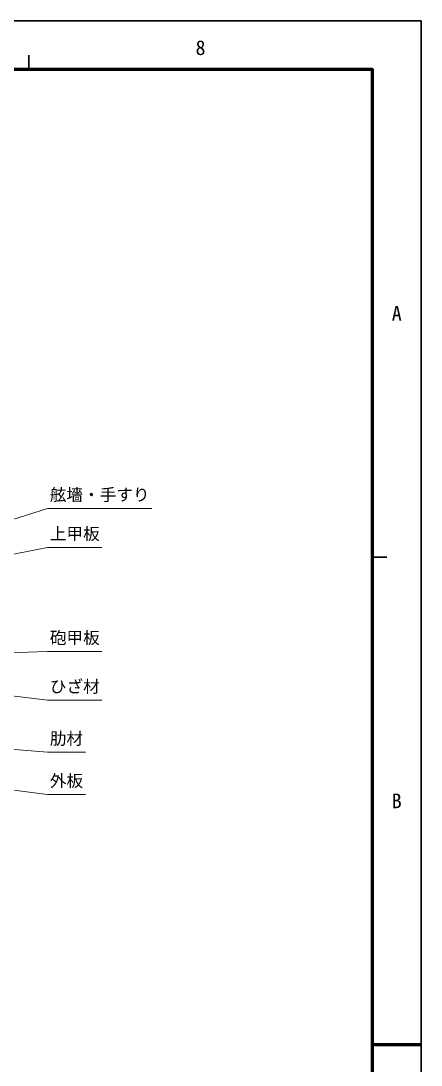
# Model space of a CAD drawing. Header units: millimetres. Extents: x 0 to 89100, y 0 to 63000.
# Drawn here: x 76784 to 89100, y 30870 to 63000 of the extents above; entities that cross this region are included whole.
import ezdxf
from ezdxf.enums import TextEntityAlignment as Align

# ---------------------------------------------------------------- set-up
doc = ezdxf.new("R2010")
doc.units = ezdxf.units.MM
doc.header["$LTSCALE"] = 150
for name, color, linetype, lineweight in [('引出線', 7, 'Continuous', 18), ('文字', 7, 'Continuous', 25), ('枠', 7, 'Continuous', 70), ('表題', 7, 'Continuous', 35)]:
    doc.layers.add(name, color=color, linetype=linetype, lineweight=lineweight)
doc.styles.add('JP', font='msgothic.ttc')

msp = doc.modelspace()

# ---------------------------------------------------------------- linework, layer by layer
at = {"layer": '引出線'}
for p, q in [((77600, 48000), (72499.7, 46371.1)), ((77600, 48000), (80810, 48000)), ((77600, 46800), (69400, 45151.1)), ((77600, 46800), (79280, 46800)), ((77600, 43600), (70000, 43350)), ((77600, 43600), (79280, 43600)), ((77600, 42100), (72685, 42700)), ((77600, 42100), (79280, 42100)), ((77600, 40500), (72633.1, 40900)), ((77600, 40500), (78770, 40500)), ((77600, 39200), (72081.4, 39900)), ((77600, 39200), (78770, 39200))]:
    msp.add_line(p, q, dxfattribs=at)
at = {"layer": '枠'}
msp.add_line((87600, 31500), (89100, 31500), dxfattribs=at)
msp.add_lwpolyline([(3000, 1500), (87600, 1500), (87600, 61500), (3000, 61500)], close=True, dxfattribs=at)
at = {"layer": '表題'}
for p, q in [((77025, 61500), (77025, 61950)), ((87600, 46500), (88050, 46500)), ((87600, 31500), (88050, 31500))]:
    msp.add_line(p, q, dxfattribs=at)
msp.add_lwpolyline([(0, 0), (89100, 0), (89100, 63000), (0, 63000)], close=True, dxfattribs=at)

# ---------------------------------------------------------------- texts
at = {"layer": '文字', "style": 'JP'}
for s, p in [('8', (82312.5, 62175)), ('A', (88350, 54000)), ('B', (88350, 39000))]:
    msp.add_text(s, height=450, dxfattribs=at).set_placement(p, align=Align.MIDDLE_CENTER)
for s, p in [('舷墻・手すり', (77675, 48120)), ('上甲板', (77675, 46920)), ('砲甲板', (77675, 43720)), ('ひざ材', (77675, 42220)), ('肋材', (77675, 40620)), ('外板', (77675, 39320))]:
    msp.add_text(s, height=375, dxfattribs=at).set_placement(p, align=Align.BOTTOM_LEFT)

doc.saveas('drawing.dxf')
